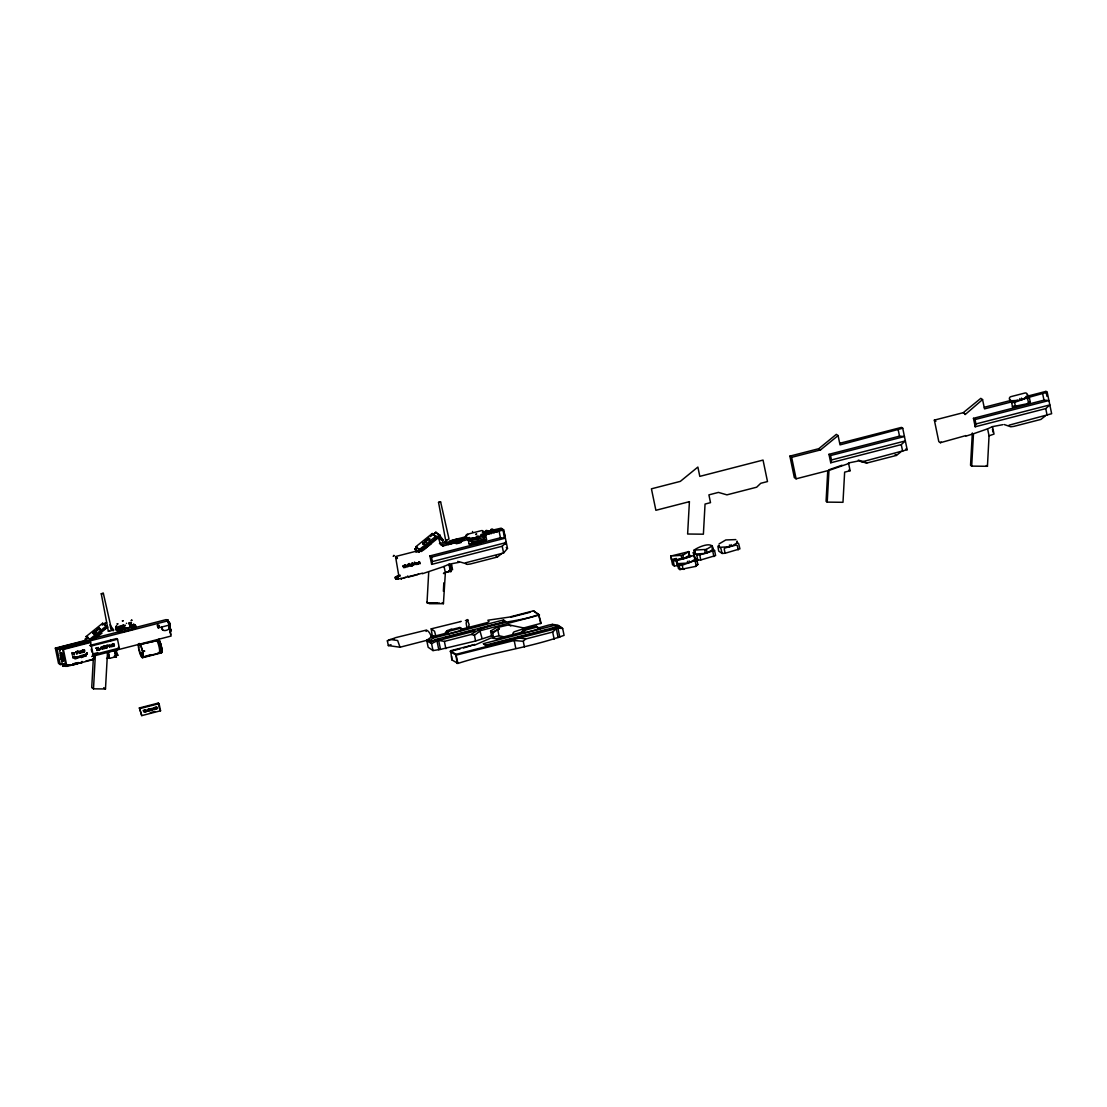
<?xml version="1.0" encoding="UTF-8"?>
<svg xmlns="http://www.w3.org/2000/svg" width="1107" height="1107" viewBox="0 0 1107 1107"><rect width="100%" height="100%" fill="white"/><g stroke="black" fill="none" stroke-linecap="round" stroke-linejoin="round"><path stroke-width="1.5" d="M401.55 579.099L400.748 578.601L422.417 573.191M1017.748 400.319L984.497 408.884L982.559 399.572L980.802 398.354L963.228 412.69L934.35 420.12L938.805 441.61L940.397 442.703L965.968 435.563M169.634 626.451L169.371 627.185M443.381 591.276L443.824 582.808M426.859 602.222L429.378 603.716L443.423 603.689L445.36 572.748L444.059 566.452L448.944 564.252L459.239 562.301L457.828 561.332M972.333 432.975L970.535 465.327L971.697 466.116L987.444 466.296L989.049 435.812L987.596 428.838L992.481 426.624L1002.776 424.687M69.838 664.809L62.739 666.248L59.072 647.581L87.245 640.441M59.308 648.813L59.999 647.415L61.383 648.273M60.069 648.923L60.124 647.996M61.259 648.19L60.567 649.588L59.432 649.214M62.739 665.39L64.109 664.075M64.69 664.767L63.32 666.068M64.787 665.404L64.441 664.269M78.791 643.79L78.998 642.669L80.617 642.766M79.261 643.305L80.161 643.319M79.372 644.482L80.742 643.167M93.292 659.329L91.729 687.613L93.5 688.831L105.483 688.969L107.504 652.424M93.5 688.831L95.327 655.552M428.7 572.291L426.998 602.941L439.604 603.094M827.759 470.683L826.071 501.333L827.22 502.121L842.981 502.301L844.641 472.149L850.107 470.738L848.502 462.961L858.658 460.927L866.698 463.072L896.435 455.42L900.973 451.822M827.22 502.121L829.005 469.769L841.998 465.231M971.697 466.116L973.482 433.764L987.596 428.838M528.606 628.527L528.26 627.78L523.251 629.717L521.535 632.471L523.625 633.024L539.192 629.011L539.967 628.651L537.864 628.098L548.726 625.068L552.338 624.376L557.803 625.109L562.647 628.43L564.086 635.363C529.672 647.747 492.823 652.092 457.938 663.425L451.836 659.869L450.646 650.722L474.834 644.495L463.515 647.955M94.358 632.803L93.168 633.605M93.362 633.149L93.763 632.401M422.805 543.883L423.87 543.025L423.026 543.316M423.497 542.942L423.123 543.62M99.547 628.236L98.454 629.053M161.733 627.019C160.557 634.145 174.588 629.108 168.79 624.044M162.784 630.243L161.802 626.922M91.701 656.493L171.115 636.041L167.904 620.141L167.032 620.543M170.243 629.33L170.589 630.52M396.749 578.283C396.735 580.732 395.656 575.197 396.61 578.864M396.915 578.338L396.583 577.3M397.427 577.384L397.026 577.785M397.413 578.117C396.735 580.677 396.68 574.934 395.42 577.909M679.933 569.593L678.453 568.583L677.055 561.789A1.951 1.854 -55.5 0 1 678.508 559.45L692.622 555.825A1.951 1.854 -55.5 0 1 694.85 557.208L697.078 560.792L697.839 564.501L695.307 566.466L679.933 569.593L679.269 565.373L677.401 563.518M427.081 539.621L426.084 540.313L426.984 539.884M423.552 542.983L423.261 543.703L423.843 543.067M432.394 561.567L506.286 542.541L502.204 546.235L431.661 564.39L432.394 561.567L431.481 557.167L429.903 555.935L500.447 537.781L505.373 538.14L431.481 557.167M430.042 642.6L435.189 639.638L505.733 621.47L503.519 619.962L502.786 622.784L478.155 629.122M831.454 459.958L905.36 440.918L901.264 444.613L830.734 462.781L831.454 459.958L830.541 455.558L828.977 454.327L899.521 436.158L904.447 436.532L830.541 455.558M975.931 423.953L1049.823 404.913L1045.741 408.608L975.198 426.776L975.931 423.953L975.018 419.553L973.454 418.321L1043.984 400.153L1048.924 400.526L975.018 419.553M445.014 573.205L443.45 573.412L445.318 573.301M443.423 603.689L442.136 602.706M169.772 627.06L169.551 625.995L169.745 627.102M426.223 541.586L424.95 542.347L425.697 542.181M424.562 542.015L425.448 541.517M94.109 633.536L94.496 633.079M423.344 543.828L424.438 542.956L423.483 543.938M529.34 628.347L529.921 627.351L536.355 626.341L539.967 628.651M166.991 620.39L167.6 619.934L168.098 622.66M167.904 620.141L168.485 622.521M169.094 622.895L168.513 622.065M168.693 627.365L169.579 626.133L169.067 626.977M467.804 628.61L469.174 624.763L467.306 619.588L466.144 623.103L467.029 628.361M454.064 542.347L455.337 542.029L454.23 542.361M460.443 621.484L461.245 621.387M95.603 631.779L96.06 631.917M98.841 628.734L99.533 628.181L98.883 628.748M460.291 621.691L431.218 628.845L432.145 635.114L434.857 636.982M452.957 629.177L459.875 627.503L463.487 629.814L447.145 634.186L445.042 633.633L446.771 630.879L451.781 628.942L452.113 629.689M99.049 629.44L99.519 628.458M429.018 539.04L428.395 539.524L429.724 538.874L429.046 539.815M422.68 543.053L423.76 542.485L422.819 543.191M101.263 593.753L103.352 593.338L111.752 630.409L110.008 631.156L108.334 631.184L101.263 593.753L103.352 593.338M108.334 631.184L109.15 630.575M117.162 623.974L118.034 623.781L117.176 624.002M122.365 620.889L123.223 620.695M123.223 620.75L122.49 620.93M131.276 620.349L132.134 620.155L131.332 620.39M438.538 502.384L440.628 501.969L449.027 539.04L447.283 539.787L445.554 539.718L438.538 502.384L440.628 501.969M467.832 534.598L466.988 534.709L467.832 534.543M469.354 539.566L470.655 539.386M94.635 631.571L95.645 631.087L95.091 631.779M59.335 648.245L60.677 647.498M61.231 648.744L59.889 649.505M62.767 664.823L63.556 664.062M63.971 665.376L63.556 664.56M78.818 643.236L80.161 642.489M80.714 643.734L79.925 644.495M416.011 551.798L416.799 551.051M416.44 551.881L417.159 551.632M445.042 633.633L447.546 630.506M446.024 634.311L447.74 631.543L460.844 628.167L459.875 627.503M447.145 634.186L448.875 631.419M521.535 632.471L524.026 629.343M522.504 633.149L524.234 630.381L537.324 627.005L536.355 626.341M523.625 633.024L525.355 630.257M99.187 628.928L99.879 628.707L99.312 629.634L100.059 628.79M94.828 631.364L95.022 631.419M157.858 627.06L158.218 627.89L158.287 627.143M141.018 653.31L141.89 656.617L141.378 652.798M167.6 619.934L167.973 620.902L166.202 619.602L134.763 627.697M168.804 625.33L169.62 625.427L168.402 621.871L169.579 624.998L168.638 627.088M396.721 578.38L395.282 577.01L395.434 578.034M465.535 562.799L503.602 552.988L507.504 548.408L503.657 529.852L501.18 528.164L482.403 532.495M464.76 537.753L465.577 536.826M468.303 540.174L484.672 535.248L485.765 535.677L486.54 539.4C482.085 543.094 474.723 544.658 469.077 543.897L468.303 540.174L471.873 539.081M484.119 541.268L486.54 539.4M679.269 565.373L682.244 565.193L696.69 559.934M695.307 566.466L697.839 564.501M1029.04 397.136L1027.213 394.396A1.951 1.854 -55.5 0 0 1024.985 393.013L1010.871 396.652A1.951 1.854 -55.5 0 0 1009.404 398.977L1011.632 402.561L1014.607 402.381L1029.04 397.136L1029.427 397.98L1030.202 401.703L1027.656 403.654L1012.296 406.795M411.832 565.456C409.313 566.549 413.354 563.933 410.711 564.1C408.953 565.04 411.735 567.213 411.942 565.359M453.33 541.558L454.52 541.544M719.107 543.897L725.805 539.953L735.823 539.593M940.397 442.703L941.102 441.97M94.773 633.107L93.749 634.007L94.953 633.232M424.41 543.385L423.386 544.284L424.59 543.509M457.938 663.425L455.904 654.334L450.646 650.722L450.12 651.58L456.222 655.136L514.146 640.524L523.251 641.299L525.617 639.002L552.67 632.042L556.268 628.665L558.122 637.632M498.98 635.736L498.039 631.17A2.131 1.854 -78 0 1 499.437 628.555L492.684 633.121L493.514 637.148L498.98 635.736L505.636 637.162M425.794 542.098L425.24 542.25M493.514 637.148L491.577 635.819L475.609 641.008L440.517 649.38L438.649 640.413L444.364 641.396L471.416 634.422C490.359 620.806 517.135 623.02 538.652 614.496L541.185 623.283L523.071 628.126M475.609 641.008L474.433 635.335L480.452 630.658L539.469 615.008L533.394 610.884L509.206 617.111L487.869 620.224L489.017 621.65L487.523 622.535L461.384 629.26L463.487 629.814M503.519 619.962L432.975 638.116L428.893 641.811L440.392 638.85M437.625 536.272L439.562 538.722L442.745 540.894L443.423 540.341L439.521 535.221L436.338 533.034M97.651 630.063L97.195 630.008M427.399 540.41L427.025 540.479M428.008 539.275L429.156 538.459L428.146 539.317M424.562 541.627L425.226 541.019M419.691 550.304L422.307 548.186M421.463 551.521L438.414 537.684L440.531 544.478L442.966 545.986L475.332 537.656M849.111 463.39L829.627 470.184L796.099 478.819L794.328 477.601L789.886 456.126L818.765 448.695L836.325 434.359L838.096 435.577L840.019 444.889L902.731 428.243L907.173 449.719L861.924 461.868M789.886 456.126L791.643 457.343L820.522 449.912L838.096 435.577M964.82 413.783L965.138 414.585L982.559 399.572M86.125 636.525L90.691 640.137L86.125 636.525L102.619 623.241L107.171 626.853L102.619 623.241M85.433 639.431L87.73 636.843M102.273 625.123L106.59 622.383M94.095 632.18L93.002 633.066L94.206 632.318M95.645 630.782L94.676 631.64M99.298 627.987L98.053 628.762L99.104 627.918M96.641 630.201L97.471 629.357L96.793 630.187M95.922 631.308L95.147 631.945L95.769 631.211M96.876 630.547L97.928 629.703M93.721 633.55L94.815 632.678M96.6 631.308L95.659 632.305M89.93 639.126L106.424 625.856M88.878 641.59L107.407 626.673M89.238 642.046L107.753 627.129M92.697 638.047L94.386 639.196L101.664 633.329L101.055 632.526M110.991 629.163L113.108 630.63L113.8 630.077L109.897 624.943M415.762 546.803L420.314 550.4L415.762 546.803L432.242 533.519L436.808 537.13L432.242 533.519M414.71 549.252L418.515 551.853L440.033 535.276L418.861 552.324L414.71 549.252L417.353 547.121M430.471 536.563L435.881 532.204L440.033 535.276M428.783 538.223L427.939 539.22M427.786 539.109L428.921 538.265M433.584 534.792L435.881 532.204M424.797 542.181L425.406 541.489M426.513 540.825L427.565 539.981M428.783 539.787L429.724 539.081M419.553 549.404L436.047 536.12M439.521 535.221L438.842 535.774L442.745 540.894M422.334 548.325L424.009 549.473L431.301 543.606L430.678 542.804M465.397 563.159L467.209 564.404L470.309 564.003L497.375 557.029L501.9 553.431M1045.451 415.817L1040.912 419.415L1013.86 426.375L1010.746 426.79L1004.187 424.535M120.843 628.624C121.12 632.415 117.979 627.877 121.673 628.292L121.424 629.966L121.147 628.61M125.451 625.261L122.033 625.815L123.334 625.178M131.179 625.026L134.417 624.597L133.56 624.417M440.517 649.38L433.003 650.584L428.16 647.263L426.721 640.33L431.343 636.995L445.817 633.273M525.382 628.292L508.75 624.86L495.798 627.89L490.595 631.073L492.366 632.291L498.994 628.693M430.844 637.687C432.519 635.875 426.195 627.226 426.07 631.46M116.041 626.451L116.318 627.807L116.041 626.451L116.941 626.396M118.131 628.264L116.83 628.914L121.673 628.292M131.429 622.494L131.193 624.154L129.394 624.265L129.104 622.909L131.207 622.369M129.394 624.265L130.211 623.933M133.961 626.728L133.061 626.783L132.785 625.441L134.736 624.749L134.985 626.216L134.736 624.749M132.785 625.441L134.556 624.86M135.621 625.69L121.798 629.828L118.823 630.008L115.64 627.821L116.097 630.063L119.279 632.235L122.254 632.055L134.348 628.942L136.078 627.918L135.621 625.69L133.49 624.223M135.967 627.378L122.144 631.516L119.169 631.696L115.986 629.509M82.126 661.46L81.392 661.778M398.05 576.124L398.368 576.927M483.897 532.176L484.243 533.892L478.307 537.421L477.947 535.705M483.067 536.203L485.765 535.677M451.836 659.869L451.642 656.257M682.839 555.188L688.775 551.66L689.523 555.244L683.586 558.772L682.839 555.188L670.759 556.088L688.775 551.66M694.809 553.735L694.061 550.151C697.714 547.273 713.628 540.147 713.046 549.459L707.11 552.988L706.363 549.404L712.313 545.862M712.258 548.906L714.555 550.483L715.606 555.562L700.773 559.962L697.797 560.142L694.352 557.776L693.3 552.697L695.03 551.673M689.287 557.305L691.031 556.281L689.301 555.091L688.554 551.507M694.255 561.387L697.078 560.792M693.3 552.697L696.746 555.064L699.721 554.884L714.555 550.483M722.138 553.445L720.837 548.2L717.889 546.18L718.692 551.078L722.138 553.445L725.099 553.265L739.933 548.864L738.632 543.62L736.667 542.264M1026.604 398.575L1029.427 397.98M1027.656 403.654L1030.091 402.215M60.248 648.079L59.999 648.882M416.675 550.968L415.595 551.632M429.516 639.625L400.028 647.221L388.336 645.589L387.353 640.842L395.808 637.59L426.153 630.16M426.721 640.33L431.578 643.651L436.961 640.856L475.014 631.059M453.372 541.365L452.583 541.323L454.313 541.351M417.214 574.782L418.529 574.104M124.192 628.997L125.658 628.472M126.627 627.849L125.811 628.458L128.993 627.531M453.939 541.904L454.493 541.821M475.941 534.128L476.743 534.003L476.01 534.238M478.791 538.694L476.411 539.303M387.353 640.842L390.19 639.445L397.648 640.524L400.028 647.221M443.949 573.412L445.36 572.748M65.119 666.289L67.776 665.75L65.465 666.331M405.812 577.342L403.585 577.937M474.792 645.063L491.121 637.923L496.157 638.836L522.296 632.111M119.625 630.077C118.532 628.79 121.673 627.835 119.03 628.098M111.115 640.04L110.299 640.649L113.481 639.721M479.317 536.618L503.657 529.852M1022.743 399.032L1047.208 392.238L1051.65 413.714L1009.086 425.171M989.049 435.812L994.031 434.069L992.481 426.624M70.447 664.698L72.038 664.878M444.059 566.452L422.417 573.73M81.171 662.498C78.486 663.37 84.27 662.249 81.503 662.443M388.336 645.589L390.992 644.703M472.495 531.485L472.606 531.664M965.954 436.116L973.482 433.764M439.437 543.565L446.038 541.849M449.345 541.005L465.867 536.743M118.878 626.41L123.417 625.234M118.407 627.199L124.939 625.51M452.514 541.697L454.174 541.268M418.086 550.719L395.517 556.53L398.797 575.834M469.465 537.49L441.195 544.769L442.966 545.986M480.798 534.57L502.426 529.008M120.746 627.711L123.763 626.922M453.912 542.209L455.489 541.752M120.4 628.458L125.285 627.199M839.922 443.243L901.485 427.385L902.731 428.243M126.309 628.001L121.424 629.26L119.418 627.877M129.574 627.157L132.84 626.313L129.837 624.251L130.183 625.939L132.19 627.323M984.386 407.238L1011.023 400.388M1025.995 396.527L1045.963 391.38L1047.208 392.238M63.583 663.73L60.276 664.587L58.505 663.37L55.35 648.149L86.789 640.054M91.743 638.781L119.874 631.53M59.308 647.443L87.467 640.579M77.448 645.215L62.02 649.269L61.438 647.429L78.403 643.056L78.984 644.911M61.438 647.429L78.639 643.209M85.087 638.974C89.28 646.834 90.691 637.632 89.57 642.185L88.09 640.787L88.435 641.811M62.047 647.803L62.808 648.315M62.905 647.581L63.666 648.093M63.763 647.36L64.524 647.872L63.805 647.581M64.607 647.152L65.368 647.65L64.663 647.36M65.465 646.931L66.226 647.429L65.687 646.875M66.531 646.654L67.029 646.986M67.389 646.433L67.887 646.765M68.025 646.267L68.786 646.765M68.883 646.045L69.63 646.557M69.727 645.824L70.488 646.336M70.585 645.602L71.346 646.114L70.627 645.824M71.443 645.395L72.19 645.893L71.485 645.602M72.287 645.173L73.048 645.672L72.508 645.118M73.366 644.897L73.851 645.229M74.211 644.675L74.709 645.007M75.068 644.454L75.608 645.007M75.705 644.288L76.466 644.8M76.549 644.066L77.31 644.578M77.407 643.845L78.168 644.357L77.448 644.066M79.496 644.565L78.486 643.568M88.311 641.202L82.693 642.517L84.077 643.471L89.418 642.088M471.942 542.278L484.036 539.164M55.35 648.149L57.121 649.366L62.269 647.747M88.56 641.271L167.973 620.819M62.49 648.827L89.556 641.742M63.127 648.66L63.583 648.785M63.985 648.439L64.427 648.564M68.067 647.637L67.569 647.291M70.806 646.682L71.263 646.806M71.664 646.474L72.107 646.585M72.508 646.253L72.965 646.363M74.031 646.087L73.546 645.755M75.29 645.533L75.746 645.658M78.085 645.049L78.306 644.994M78.708 644.648L79.206 644.994M59.958 649.795L60.013 650.335M168.734 621.802L167.89 621.996L169.025 622.286M470.157 544.326L485.724 540.313M62.227 648.66L63.403 649.477L90.608 642.461L94.109 659.371L66.904 666.386L65.839 665.653L62.449 648.605L62.988 649.172M89.653 645.506L116.526 638.587L117.508 639.251L119.321 648.052L92.448 654.97M158.301 627.904L169.579 624.998M168.859 625.413L169.62 625.427M63.403 660.907L61.95 660.533L60.511 653.545L61.743 653.296L63.403 660.907L62.393 661.073L60.83 653.531M60.94 653.6L61.84 653.365M61.743 653.296L60.511 653.545M90.636 646.184L117.508 639.251M63.777 654.099L60.304 655.219L61.272 655.206M170.589 629.177L168.707 629.163L170.589 629.177L171.059 631.474L169.717 631.82M61.231 659.149L62.296 658.873L61.397 655.787M61.148 659.315L64.414 658.61M60.83 655.316L62.172 659.537M61.95 660.533L63.237 660.561M93.057 653.891L97.803 652.673M170.686 634.422L170.118 631.723M395.974 577.868L395.503 578.297M397.205 578.338L396.915 577.217L397.593 578.172M396.085 577.467L397.413 577.245M114.256 650.39L108.209 651.954L109.538 658.374L115.585 656.811L114.436 656.022M397.634 577.397L396.901 577.411M396.624 576.664C397.897 579.639 395.683 578.228 397.8 577.508M395.932 577.743L395.614 576.927L395.766 578.421L396.68 578.38M395.863 578.255L397.717 578.117L397.288 577.051M116.858 650.529L115.017 650.999L115.986 655.745L117.84 655.261L115.889 649.864M139.413 643.665L139.994 644.468L159.27 640.137A7.445 1.522 75.6 0 1 161.843 649.145A7.445 1.522 75.6 0 1 160.833 652.521M451.601 564.999L448.778 564.805L451.601 564.999L452.583 569.731L449.76 569.538M415.803 575.142L408.815 576.941L407.487 576.041M69.713 664.712L62.961 666.386M72.951 663.882L77.808 662.636M73.076 663.965L79.067 662.706L78.002 662.581M85.931 661.087L92.974 659.26M73.145 664.587L76.231 663.785M106.563 658.444L109.344 657.807L108.223 652.397M115.737 657.212L114.934 649.934L115.737 657.212L114.408 656.299M445.72 572.291L449.816 571.226M445.789 572.457L450.328 571.281L449.179 570.492M451.158 571.516L449.151 570.769L451.158 571.516L449.691 564.404M141.212 653.158L142.374 657.212L150.704 654.707M142.789 657.295L159.242 653.061M142.54 657.724L161.511 652.839M694.061 550.151L706.363 549.404M676.349 558.426L671.492 559.672L673.222 560.862L676.197 560.682L687.655 557.72M139.427 707.94L158.246 703.097L159.076 703.665L160.557 710.777L141.738 715.62L139.427 707.94L141.738 715.62M140.271 708.508L159.076 703.665M510.784 617.249L530.128 612.268M150.303 712.617L155.008 711.4M443.672 638.006L474.875 629.966M450.618 651.276L460.291 648.785M512.347 638.85L486.07 645.616L483.441 643.665L553.984 625.497L559.976 626.59L550.11 629.136M457.094 663.467L455.904 654.334L561.124 627.378L556.184 627.019L485.655 645.173L483.441 643.665M515.627 638.006L546.83 629.98M470.503 540.894L469.659 540.949M126.406 623.269L126.627 623.421M116.844 627.337L116.498 627.697M465.424 620.57L468.192 620.031M75.663 663.896L77.656 663.854L70.585 665.335M466.559 536.701L465.701 537.075L466.753 537.158M483.828 536.023L484.686 535.65L484.645 536.964M116.747 625.953L116.221 626.354M408.815 564.155C409.369 561.124 410.434 569.04 409.12 564.819L408.331 565.027C409.23 569.538 406.601 563.076 408.829 564.141M60.788 655.704L61.535 655.884M61.106 655.718L60.553 655.898M1011.245 401.716L1015.41 401.467M1016.461 406.532L1012.407 406.283L1011.632 402.561M465.646 536.452L466.448 538.472L476.633 537.864L476.273 536.134M469.077 543.897L472.924 544.16M678.882 564.528L683.047 564.266M670.759 556.088L672.544 564.75L674.274 565.926L677.249 565.746L676.197 560.682M680.044 569.095L684.098 569.344M129.104 622.909L130.917 622.798M116.318 627.807L117.217 627.752M534.197 611.396L533.394 610.884L538.652 614.496L540.686 623.587M452.486 541.032L453.413 540.977M428.769 602.775L437.334 602.886M556.184 627.019L557.956 628.222L562.647 628.43M519.903 638.033L525.617 639.002M504.266 536.895L503.173 530.723M168.568 621.982L168.859 622.771M509.178 624.888L510.784 626.05M858.312 460.125L863.958 461.757M459.239 561.733L466.296 563.781M471.416 634.422L474.433 635.335M431.218 628.845L434.553 631.239L435.895 636.387M135.096 626.216L134.307 626.617L133.836 624.805M536.563 627.378L539.192 629.011M458.741 627.627L462.712 630.174M963.228 412.69L965 413.907M934.35 420.12L935.941 421.213M986.295 465.507L987.444 466.296M905.941 448.861L907.173 449.719M895.106 454.507L896.435 455.42M865.37 462.159L866.698 463.072M818.765 448.695L820.522 449.912M848.958 469.949L850.107 470.738M505.429 543.468L505.47 544.077M506.259 547.55L507.504 548.408M484.243 533.892L483.455 531.872M496.047 556.129L497.375 557.029M456.416 540.451L457.302 541.06M441.306 538.888L443.423 540.341M552.338 624.376L553.984 625.497M523.251 629.717L524.234 630.381M400.056 575.114A5.701 1.273 -11.7 0 1 397.053 576.221L398.119 578.989A5.701 1.273 -11.7 0 1 401.246 578.421M397.053 576.221L398.119 578.989M446.771 630.879L447.74 631.543M431.343 636.995L432.975 638.116M435.189 639.638L436.961 640.856L438.815 649.809M393.386 638.864L394.134 639.376M169.426 625.524L169.509 626.396L169.329 624.127M124.275 628.679L123.873 628.762M139.164 643.43L140.285 645.021A7.445 1.522 75.6 0 1 142.997 656.077A7.445 1.522 75.6 0 1 140.16 654.126A7.445 1.522 75.6 0 1 138.43 643.748M99.99 632.18L101.664 633.329M118.352 647.387L119.321 648.052M116.872 654.597L117.84 655.261M115.086 656.133L116.415 657.046M88.09 640.787L90.608 642.461M108.389 657.586L109.538 658.374M78.265 643.637L79.026 644.136M74.003 644.731L74.75 645.229M74.93 646.087L74.39 645.533M73.145 644.952L73.906 645.45M93.057 658.651L94.109 659.371M70.627 646.972L69.907 646.682L70.668 647.194M67.167 646.488L67.928 646.986M159.712 710.196L160.557 710.777M66.323 646.709L67.07 647.208M76.978 662.83L77.296 663.605M61.798 653.573L62.864 660.298M61.522 653.78L62.767 659.827M103.712 687.751L105.483 688.969M65.7 666.289L65.064 664.311L65.285 666.414M142.277 657.129L142.125 656.991A7.085 1.453 75.6 0 1 141.295 655.704M159.062 627.199L159.173 626.493M141.461 652.812L142.291 654.666M423.4 548.671L424.009 549.473M110.188 626.783L113.108 630.63M93.763 638.393L94.386 639.196M479.456 629.163L482.029 638.269M395.711 577.743L396.195 578.587M158.744 625.026L159.27 626.617M139.994 644.468L159.27 640.137L159.076 639.182M396.597 577.577L396.278 576.747L396.541 578.504M395.891 578.338L395.863 579.238L395.282 577.923M168.859 626.202L169.44 627.309M492.366 632.291L492.684 633.121M505.415 542.139L505.899 544.229M397.316 577.522L396.956 576.581L397.081 578.117M395.766 578.421L396.195 579.155L396.043 578.131M169.897 623.532L170.312 624.223L169.717 622.715M158.038 625.967L157.429 624.915L157.844 627.254M396.375 577.577L396.417 578.283M169.288 623.379L168.638 622.743M171.018 629.717L171.364 630.423L170.935 629.33M158.758 626.52L158.536 625.593M169.205 623.338L169.454 624.168M158.204 626.244L158.356 627.032M157.595 626.507L157.429 625.718M1045.963 391.38L1046.987 396.348M1042.697 393.898L1043.984 400.153M1045.741 408.608L1047.139 415.374M1027.434 394.549L1027.794 396.278L1021.844 399.807L1021.498 398.077M1027.697 399.018L1028.472 402.727M1019.81 398.52L1020.17 400.236L1009.985 400.859L1009.626 399.129M1014.607 402.381L1015.368 406.103M992.439 429.142L993.048 432.117M973.454 418.321L975.198 426.776M898.22 429.903L899.521 436.158M901.264 444.613L902.675 451.379M828.977 454.327L830.734 462.781M791.643 457.343L796.099 478.819M737.027 541.032L737.387 542.762L731.45 546.291L731.09 544.561M738.203 549.888L737.29 545.502L736.21 545.059L725.002 547.951L724.199 548.864L725.099 553.265M729.402 545.004L729.762 546.72L719.578 547.342L719.218 545.613M718.775 545.308L719.135 547.038M711.87 545.571L712.604 549.155M712.825 551.521L713.877 556.586M704.689 549.833L705.436 553.417L695.251 554.04L694.504 550.456M699.721 554.884L700.773 559.962M696.746 555.064L697.797 560.142M695.071 557.361L695.431 559.077L689.495 562.605L689.135 560.889M695.348 561.816L696.109 565.539M687.461 561.318L687.807 563.048L677.622 563.657L677.276 561.941M681.165 555.617L681.898 559.201L671.714 559.824L670.98 556.24M682.244 565.193L683.005 568.915M673.222 560.862L674.274 565.926M557.956 628.222L559.81 637.189M552.67 632.042L554.178 639.306M523.251 641.299L524.427 646.972M499.16 531.512L500.447 537.781M502.204 546.235L503.602 552.988M515.724 648.121L513.869 638.836M484.548 535.511L484.824 536.867M484.022 533.74L483.676 532.024A1.951 1.854 -55.5 0 0 481.434 530.64L467.334 534.266A1.951 1.854 -55.5 0 0 465.867 536.604L466.448 538.472M484.16 536.632L484.935 540.354M490.595 631.073L491.577 635.819M471.056 540.008L471.831 543.731M450.964 565.912L451.614 569.067M448.944 564.252L450.48 571.682M429.903 555.935L431.661 564.39M444.364 641.396L445.872 648.66M431.578 643.651L433.003 650.584M158.246 703.097L159.422 708.771M133.684 625.386L134.348 628.942M129.63 622.604L129.92 623.947M129.464 623.684L129.81 625.372M144.865 710.002L145.266 711.926L146.387 711.649L145.474 711.635L145.128 709.933L143.135 710.445L144.173 712.216L144.671 710.044M121.798 629.828L122.254 632.055M119.874 628.402L120.151 629.758M118.823 630.008L119.279 632.235M91.231 649.103L91.839 652.037M78.403 643.056L78.749 644.744M68.911 647.415L68.703 647.47M63.403 649.477L66.904 666.386M61.674 647.581L62.02 649.269M57.121 649.366L60.276 664.587M169.26 623.615L169.482 624.514M513.011 634.366A2.131 1.84 -78.1 0 1 514.409 631.737L524.663 628.361A2.131 1.84 -78.1 0 1 526.766 629.413M503.132 530.419A3.722 0.761 75.6 0 1 504.626 534.778A3.722 0.761 75.6 0 1 504.335 537.227M397.634 576.622A5.701 1.273 -11.7 0 1 400.153 576.124M398.146 578.421A5.701 1.273 -11.7 0 1 397.551 578.587M492.38 531.595A1.411 1.356 -55.5 0 1 494.967 530.931M486.9 533.007A1.411 1.356 -55.5 0 1 489.488 532.342M446.813 540.797A1.411 1.356 -55.5 0 0 445.014 542.126L448.543 544.547A1.411 1.356 -55.5 0 1 451.144 543.883L449.373 542.665A1.411 1.356 -55.5 0 0 446.785 543.329M461.176 541.724A7.085 1.577 -11.7 0 1 456.029 543.053M450.563 541.904A7.085 1.577 -11.7 0 1 450.964 541.627M452.763 540.811A7.085 1.577 -11.7 0 1 455.198 540.05M459.654 539.247A7.085 1.577 -11.7 0 0 456.997 539.649A6.739 1.508 -11.7 0 1 460.291 539.289M461.315 542.402A7.085 1.577 -11.7 0 1 456.167 543.731M460.235 541.96A6.739 1.508 -11.7 0 1 456.942 542.804M450.881 541.863A6.739 1.508 -11.7 0 1 451.269 541.614M452.971 540.825A6.739 1.508 -11.7 0 1 455.281 540.105M158.716 639.431A7.085 1.453 75.6 0 1 161.553 647.733A7.085 1.453 75.6 0 1 161.013 652.41A7.085 1.453 75.6 0 0 160.875 646.986A7.085 1.453 75.6 0 0 158.495 639.998M160.404 652.66A7.085 1.453 75.6 0 1 159.602 652.493M157.817 640.164A7.085 1.453 75.6 0 1 160.681 651.594M142.374 657.212A7.085 1.453 75.6 0 0 142.734 651.663L144.754 651.137L142.54 650.764A7.085 1.453 75.6 0 0 140.354 644.661M141.004 655.081A7.085 1.453 75.6 0 1 140.423 653.6M140.146 652.784A7.085 1.453 75.6 0 1 139.205 649.242M138.901 647.526A7.085 1.453 75.6 0 1 138.873 643.983M159.533 652.673A7.085 1.453 75.6 0 1 158.329 652.424M156.82 640.427A7.085 1.453 75.6 0 1 159.671 651.857M158.149 641.23A6.379 1.301 75.6 0 1 158.412 641.783M160.916 652.632A7.085 1.453 75.6 0 1 160.515 652.549M158.758 639.735A6.739 1.37 75.6 0 1 161.373 647.221A6.739 1.37 75.6 0 1 161.152 652.175M158.799 640.787A6.739 1.37 75.6 0 1 159.629 642.78M159.906 643.568A6.739 1.37 75.6 0 1 160.598 646.087M161.082 648.55A6.739 1.37 75.6 0 1 161.096 651.926M82.375 656.285C80.853 660.658 80.216 652.812 82.375 656.285M76.245 656.659L76.231 658.236L75.456 656.866L75.055 658.54C73.034 654.403 75.663 661.944 75.414 657.337L76.48 658.637L76.245 656.659M84.298 655.842C82.333 659.302 82.402 652.3 84.298 655.842M76.065 652.051C79.732 652.964 74.598 655.136 77.338 653.379C73.699 652.756 78.652 650.183 76.065 652.051M77.213 656.977L78.223 656.935L77.213 656.977M80.866 651.539L81.876 651.497L80.866 651.539M410.503 564.75L411.513 564.722L410.503 564.75M416.744 563.145L417.754 563.103L416.744 563.145M76.895 657.074C78.5 660.685 78.888 654.763 76.895 657.074M80.562 651.636C82.209 655.275 82.555 649.283 80.562 651.636M416.426 563.242C418.1 566.853 418.391 560.958 416.426 563.242M103.518 646.197L103.463 648.481L102.494 646.46L102.079 648.813C99.243 643.029 103.117 653.31 102.398 646.945L103.74 648.84L103.518 646.197M149.044 708.923L148.988 710.652L148.269 709.13L147.964 710.902C145.82 706.557 148.739 714.264 148.2 709.49L149.21 710.915L149.044 708.923M405.328 564.847L405.259 567.13L404.29 565.11L403.889 567.462C401.038 561.678 404.927 571.959 404.207 565.594L405.549 567.49L405.328 564.847M83.205 650.93C85.004 655.04 85.35 646.82 83.205 650.93M154.648 707.484C153.652 709.338 156.724 710.403 154.648 707.484M412.842 564.141C414.572 568.016 413.824 561.47 412.842 564.141M63.21 664.906L64.22 665.252L63.21 664.906M689.412 501.665L687.627 534.017L703.388 534.197L705.048 504.059L710.514 502.647L708.909 494.871L718.457 492.407L726.925 494.857L756.662 487.205L760.758 483.289L767.497 481.559L763.041 460.083L699.804 476.37L697.88 467.057L680.321 481.379L651.428 488.824L655.884 510.299L689.412 501.665M393.926 555.437L393.386 556.295L393.926 555.437M73.643 653.144L72.384 655.192L71.844 652.618L73.643 653.144M152.724 709.573C150.372 711.524 152.033 705.809 152.724 709.573M82.873 655.496C83.288 658.54 84.782 654.002 82.873 655.496M82.056 656.493C80.742 658.499 81.309 653.725 82.056 656.493M83.551 650.847C83.98 653.822 85.253 649.242 83.551 650.847M151.728 709.435L152.406 709.836L151.728 709.435M85.751 638.739L86.581 638.158L85.751 638.739M86.097 639.196L86.955 638.656L86.194 639.043M89.017 640.981L89.861 640.399L89.017 640.981M104.169 623.905L104.999 623.324L104.196 623.836M104.515 624.362L105.345 623.795L104.515 624.362M415.374 549.003L416.218 548.435L415.374 549.003M418.654 551.258L419.484 550.677L418.654 551.258M419 551.715L419.83 551.134L419 551.715M433.792 534.183L434.65 533.643L433.833 534.114M437.417 536.881L438.275 536.341L437.459 536.812M109.621 645.547C110.409 650.985 108.583 642.351 109.621 645.547M111.544 645.049C112.319 650.473 110.506 641.908 111.544 645.049M153.624 708.438C154.191 712.479 152.849 706.141 153.624 708.438M78.874 657.074C80.839 659.191 79.718 653.476 78.874 657.074M406.227 566.369C408.234 568.486 407.03 562.84 406.311 566.217M108.112 645.409L107.102 647.982L107.794 645.409L106.41 645.45L108.112 645.409M73.283 653.296C71.983 654.97 72.564 651.386 73.283 653.296M79.22 657.074L80.078 657.212L79.22 657.074M406.587 566.369L407.445 566.507L406.656 566.286M397.109 557.624L396.569 558.482L397.427 558.426L397.109 557.624M78.237 651.76C77.67 648.19 76.853 654.86 79.04 652.051C79.649 655.635 79.981 650.307 78.237 651.76M84.893 654.541L84.796 656.493L85.281 654.611L86.304 656.105L85.862 654.431L84.893 654.541M414.917 563.159C414.336 559.588 413.534 566.258 415.72 563.463C416.315 567.019 416.661 561.719 414.917 563.159M418.723 562.176L418.64 564.127L419.11 562.245L420.134 563.74L419.705 562.065L418.723 562.176M483.69 537.476L471.596 540.59L472.052 542.817L484.146 539.704L483.69 537.476M76.148 645.312L76.148 645.312M412.178 562.951L412.413 565.732L412.178 562.951M82.541 649.74L82.762 652.507L82.541 649.74M74.224 652.687L74.294 654.694L74.224 652.687M80.036 651.179L80.119 653.199L80.036 651.179M97.707 647.692L95.645 648.218L96.572 648.301L97.042 650.57L97.707 647.692M98.302 647.54L98.495 650.196L99.976 649.809L98.772 649.809L98.302 647.54M104.639 645.907L104.695 648.605L104.556 646.308C107.974 652.217 104.999 641.728 106.092 647.678L104.639 645.907M112.748 643.817L112.789 646.516L112.651 644.219C116.069 650.141 113.094 639.652 114.187 645.589L112.748 643.817M100.848 648.245L99.934 648.799L100.848 648.245M73.02 656.686L72.924 657.766L73.02 656.686M73.657 656.52L73.574 657.6L73.657 656.52M86.54 653.213L86.443 654.292L86.54 653.213M87.19 653.047L87.093 654.126L87.19 653.047M149.874 708.715L149.915 710.736L149.805 709.006C152.379 713.448 150.151 705.588 150.967 710.044L149.874 708.715M155.949 707.152L155.99 709.172L155.879 707.442C158.453 711.884 156.225 704.01 157.042 708.48L155.949 707.152M147.023 710.459L146.359 710.888L147.023 710.459M496.739 532.135L493.196 529.713A1.411 1.356 -55.5 0 0 490.609 530.378L494.137 532.813A1.411 1.356 -55.5 0 1 496.739 532.135M491.259 533.546L487.73 531.125A1.411 1.356 -55.5 0 0 485.129 531.789L488.671 534.224A1.411 1.356 -55.5 0 1 491.259 533.546M453.538 542.734A6.739 1.508 -11.7 0 0 463.459 539.469A6.739 1.508 -11.7 0 0 453.579 540.064A6.739 1.508 -11.7 0 0 453.538 542.734"/></g></svg>
